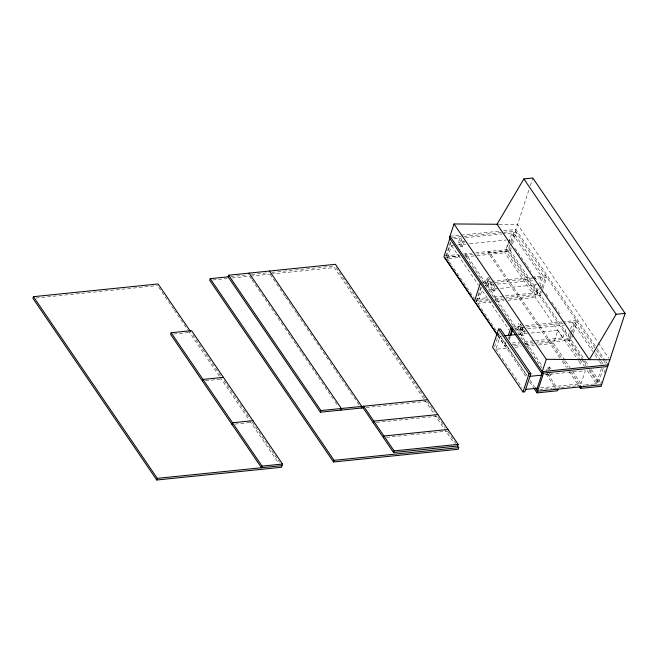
<?xml version="1.0" encoding="UTF-8"?>
<svg xmlns="http://www.w3.org/2000/svg" width="658" height="658" viewBox="0 0 658 658"><rect width="100%" height="100%" fill="white"/><g stroke="black" fill="none" stroke-linecap="round" stroke-linejoin="round"><path stroke-width="0.49" stroke-dasharray="3.29 2.47" d="M450.475 242.169L445.762 256.521L448.764 260.93M446.535 256.233L450.936 242.843M453.559 245.385L451.536 245.59L447.234 258.676L460.378 257.344M460.904 246.503L458.363 242.777L459.86 238.237L462.393 241.955L460.904 246.503L462.739 246.314L464.235 241.774L462.714 239.537M462.739 246.314L460.205 242.588L461.398 238.953M465.206 255.403L465.741 253.766L542.447 366.292M559.917 357.952L488.4 253.042L488.935 251.405L563.338 360.543M476.211 301.2L480.932 286.847M481.393 287.521L476.672 301.866L489.889 300.517M485.365 282.389L486.862 277.849L488.697 277.66L491.238 281.385L489.741 285.926L487.907 286.115L485.365 282.389L487.208 282.208L489.741 285.926M487.208 282.208L488.697 277.66M487.907 286.115L489.396 281.575L486.862 277.849M493.196 290.992L490.654 287.266L492.151 282.726L494.684 286.444L493.196 290.992L495.03 290.803L495.926 288.081M495.03 290.803L492.497 287.077L493.393 284.355M493.952 297.079L532.38 293.164L504.867 252.804L508.864 240.655M508.412 243.46L505.895 251.109L535.439 294.447L537.948 286.789M508.724 242.498L511.875 232.932L541.411 276.27L538.269 285.835M509.621 245.179L507.737 250.92L537.273 294.258L539.165 288.517M510.879 241.354L513.709 232.743L543.253 276.08L540.424 284.692M583.235 360.099L508.84 250.961L511.266 243.583M511.579 242.629L529.007 189.603M530.282 185.737L532.824 178.005M511.233 247.795L510.287 250.665L476.729 254.078M512.492 243.962L516.267 232.488L503.041 233.837M499.126 332.775L494.405 347.128L521.983 387.587M502.202 335.991L500.179 336.197L495.877 349.283L509.021 347.942M505.196 343.715L505.813 341.847M506.668 345.878L504.826 346.059L505.772 343.188M508.412 338.508L509.045 336.592M509.185 338.22L509.81 336.312M509.325 339.849L510.583 336.024M522.929 327.692L522.033 330.415L520.198 330.604L517.657 326.878L518.858 323.243M522.033 330.415L519.499 326.697L520.396 323.966M521.81 335.851L519.269 332.134L520.766 327.585L523.299 331.311L521.81 335.851L523.645 335.67L525.142 331.122L522.608 327.404L521.111 331.945L523.645 335.67M532.38 293.164L535.447 283.82M520.198 330.604L521.391 326.968M535.53 340.622L562.829 337.842L535.324 297.482L538.392 288.138M540.769 291.132L539.831 293.994L506.265 297.416M542.028 287.299L545.803 275.825L492.924 281.213M542.628 289.602L540.744 295.335L506.166 298.864M542.949 288.64L546.716 277.166L533.498 278.507M564.975 360.222L553.51 343.41L557.811 330.324L528.489 333.31M546.272 371.745L547.769 367.205L549.611 367.016L552.144 370.734M548.714 369.738L549.611 367.016M551.248 373.464L550.647 375.282L548.813 375.471L549.405 373.654M562.829 337.842L565.905 328.498M569.318 332.808L566.801 340.466L579.303 358.799M570.576 328.984L572.781 322.288L592.661 351.454M570.848 333.581L568.644 340.276L581.137 358.61M571.16 332.619L574.615 322.099L595.071 352.104M571.226 335.802L570.28 338.673L536.722 342.094M572.485 331.977L576.26 320.504L563.034 321.844M573.085 334.272L571.193 340.013L536.615 343.542M573.398 333.318L577.173 321.836L563.955 323.185M540.58 387.891L581.022 383.77L585.324 370.684L544.882 374.805M601.379 368.496L596.345 383.803L587.257 370.462M603.213 368.307L598.18 383.614L589.091 370.281M600.738 383.351L601.371 381.434M604.2 372.831L605.459 369.006M449.982 236.23L460.115 235.194M461.135 235.087L499.669 231.164M503.724 230.752L515.888 229.51L596.633 347.959M452.293 237.571L515.354 231.147L603.592 360.592M454.226 238.805L461.694 238.048M465.412 237.67L502.029 233.935M462.393 241.955L464.235 241.774M458.363 242.777L460.205 242.588M457.598 244.973L465.691 244.151M469.738 243.74L506.134 240.03M230.662 276.582L248.543 274.756M251.611 274.444L268.982 272.675M272.025 272.363L334.897 265.955M445.301 255.847L458.585 254.498M463.61 253.988L471.745 253.157M475.816 252.738L509.374 249.324L584.929 360.156M35.968 298L157.566 285.605M212.748 279.987L227.059 278.523M232.167 278.005L249.538 276.237M250.558 276.13L269.977 274.156M270.997 274.049L334.354 267.592L424.056 399.184M446.214 257.188L459.44 255.847M464.523 255.329L472.658 254.498M446.807 257.278L460.09 255.921M488.4 253.042L508.84 250.961M465.436 256.826L504.867 252.804M481.73 282.356L491.904 281.32M483.663 283.59L532.478 278.614M485.11 285.333L493.204 284.511M497.242 284.1L532.635 280.489M490.654 287.266L492.497 287.077M489.067 289.553L536.591 284.708M476.762 298.831L487.891 297.696M488.976 299.176L475.759 300.525L496.329 330.703M495.079 298.559L502.202 297.835M494.98 299.999L505.147 298.962M173.679 334.067L191.05 332.298M491.839 301.915L477.683 303.354L481.985 290.268L508.922 329.79M496.897 301.397L503.979 300.681M508.017 300.262L535.324 297.482M512.187 327.026L521.342 326.097M525.405 325.685L562.022 321.951M517.657 326.878L519.499 326.697M515.132 328.161L562.935 323.292M515.568 330.012L523.653 329.189M527.7 328.778L564.103 325.068M523.299 331.311L525.142 331.122M519.269 332.134L521.111 331.945M518.381 334.346L527.477 333.417M512.278 342.991L519.351 342.275M524.41 341.757L534.518 340.729M512.311 344.586L519.433 343.854M524.516 343.336L532.651 342.505M514.243 345.82L520.346 345.195M525.429 344.677L535.604 343.641M515.091 347.325L521.152 346.708M526.211 346.19L534.304 345.368M538.343 344.957L553.51 343.41M205.502 380.752L220.833 379.189M539.716 389.569L543.788 389.158M544.799 389.051L551.922 388.327M552.942 388.22L560.057 387.496M561.077 387.397L576.326 385.843M577.346 385.736L584.469 385.012M585.48 384.905L592.603 384.182M593.615 384.075L598.706 383.556M366.152 407.549L426.154 401.429M235.046 424.089L252.417 422.321L279.642 462.261M376.302 422.436L437.323 416.218M386.452 437.331L409.844 434.946M410.863 434.839L447.473 431.113M499.101 224.279L517.566 224.411L597.727 342.012M598.311 342.859L608.691 358.092M597.209 348.806L605.278 360.65M605.862 361.497L608.165 364.877M604.167 361.439L605.319 363.134M595.638 352.935L600.754 360.436M601.322 361.267L604.159 365.437M594.931 354.794L598.912 360.625M599.479 361.456L602.317 365.626M509.169 239.718L510.312 241.404M514.901 248.132L520.634 256.538M521.202 257.377L526.359 264.944M526.935 265.783L530.948 271.672M534.386 276.714L536.681 280.078M540.193 285.235L542.488 288.599M545.926 293.649L548.221 297.013M551.659 302.055L559.687 313.825M585.505 361.003L588.384 365.231M591.271 369.459L601.651 384.691M583.81 360.946L587.273 366.021M589.576 369.409L598.805 382.94M581.705 359.441L586.253 366.111M579.871 359.63L584.411 366.3M557.811 330.324L578.448 360.592M579.024 361.431L581.886 365.634M565.551 361.069L570.132 367.789M572.427 371.153L581.022 383.77M563.914 361.39L567.953 367.312M570.831 371.548L581.211 386.772M562.22 361.332L566.258 367.263M569.145 371.49L578.95 385.876M520.165 323.826L521.687 326.064M547.769 367.205L550.302 370.923M548.114 371.556L550.647 375.282M546.782 372.494L548.813 375.471M547.637 373.909L557.441 388.294M465.782 256.25L541.904 367.929M545.943 373.851L556.907 389.931M451.536 245.59L478.473 285.111M500.179 336.197L527.116 375.718M449.34 261.777L452.803 266.852M453.806 268.324L474.138 298.156M498.32 333.622L527.198 375.989M530.085 380.225L534.699 386.994M497.826 335.325L526.663 377.626M529.542 381.862L533.58 387.784M497.933 335.95L504.826 346.059M336.049 267.658L381.031 333.639M381.607 334.486L386.797 342.102M387.373 342.95L425.438 398.789M427.165 401.331L434.502 412.081M437.883 417.049L445.219 427.799M447.744 431.508L455.928 443.525M424.64 400.039L433.893 413.619M434.477 414.466L454.152 443.336M270.134 274.37L279.362 287.9M279.938 288.747L285.128 296.363M285.704 297.21L290.894 304.827M291.478 305.674L296.668 313.282M297.243 314.129L329.535 361.513M330.119 362.352L335.309 369.969M335.884 370.816L341.074 378.432M341.65 379.279L346.84 386.896M347.416 387.735L359.531 405.509M249.695 276.45L251.43 278.984M252.006 279.831L284.297 327.215M284.881 328.062L290.071 335.67M290.647 336.518L295.837 344.134M296.413 344.981L301.603 352.598M302.178 353.436L334.478 400.821M335.054 401.668L337.357 405.048M192.786 334.848L220.611 375.66M224.008 380.653L250.139 418.99M158.726 287.307L173.778 309.383M174.354 310.231L187.662 329.757M188.246 330.604L219.492 376.45M220.068 377.297L249.012 419.746M249.588 420.602L278.523 463.051"/><path stroke-width="0.99" d="M190.516 331.517L158.109 283.968L33.435 296.676L32.9 298.313L156.744 479.995L281.418 467.295L282.496 464.022L191.585 330.661L171.146 332.742L170.611 334.379L261.514 467.739L262.057 466.103L171.146 332.742M228.614 276.788L210.223 278.663L209.688 280.3L333.532 461.982L458.198 449.274L458.741 447.646L457.581 445.943M156.744 479.995L157.287 478.358L33.435 296.676M393.55 452.531L394.093 450.895L363.635 406.225L363.101 407.853L393.55 452.531L457.623 446.001L458.165 444.372L335.432 264.319L228.647 275.2L228.104 276.837L320.38 412.212L363.29 407.837M202.434 381.064L202.977 379.427L223.407 377.347M231.978 424.402L232.513 422.765L252.952 420.684M320.38 412.212L320.923 410.576L228.647 275.2M340.819 410.123L341.362 408.495L249.086 273.119M333.532 461.982L334.067 460.345L210.223 278.663M361.258 408.042L361.793 406.405L269.517 271.038M373.25 422.749L373.785 421.112L437.858 414.581M383.4 437.644L383.935 436.007L448.008 429.477M498.09 224.271L454.012 223.959L449.439 237.867L541.715 373.234L607.63 366.514M449.899 238.533L443.92 256.71L497.358 335.103M474.377 301.389L480.348 283.211M498.542 329.14L492.571 347.309L523.02 391.987L524.862 391.798L530.833 373.629L500.384 328.951L498.542 329.14L528.999 373.81L523.02 391.987M508.289 335.539L510.805 327.89M510.131 335.35L512.327 328.655M510.896 335.062L512.475 330.283M541.715 373.234L546.288 359.326L454.012 223.959M536.665 389.881L542.324 372.658M558.017 389.141L557.482 390.778L537.043 392.859L543.557 373.045M625.1 313.373L616.159 314.285L589.321 359.638L497.045 224.263L523.883 178.91L532.824 178.005L625.1 313.373L601.116 386.328L580.677 388.409L581.211 386.772M504.225 335.786L516.357 334.552M608.165 364.877L542.25 371.597L449.982 236.23M528.999 373.81L530.833 373.629M529.715 376.351L541.847 375.109M525.413 389.437L537.545 388.195M320.923 410.576L427.708 399.694M601.651 384.691L537.578 391.222L535.275 387.833M394.093 450.895L458.165 444.372M262.057 466.103L282.496 464.022M157.287 478.358L281.953 465.658M334.067 460.345L458.741 447.646M546.288 359.326L609.843 359.778M523.883 178.91L616.159 314.285M579.525 386.715L580.677 388.409M444.767 257.484L471.293 296.404M472.452 298.099L497.251 334.478M534.156 388.623L537.043 392.859"/></g></svg>
